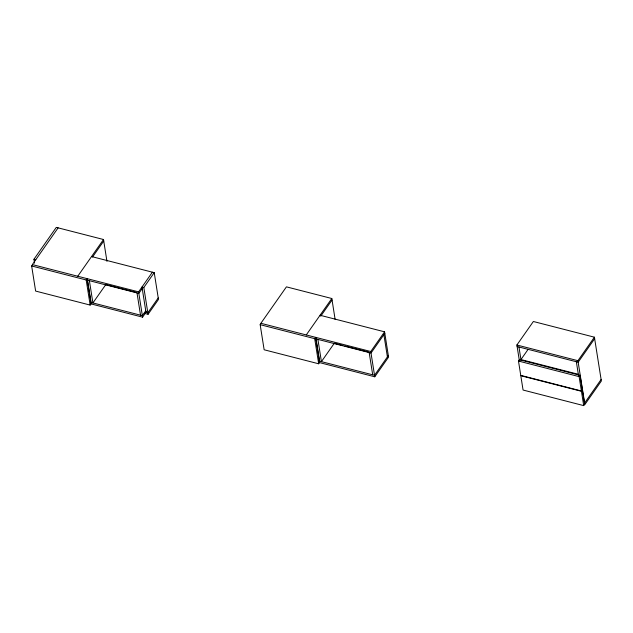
<?xml version="1.0" encoding="UTF-8"?>
<svg xmlns="http://www.w3.org/2000/svg" width="633" height="633" viewBox="0 0 633 633"><rect width="100%" height="100%" fill="white"/><g stroke="black" fill="none" stroke-linecap="round" stroke-linejoin="round"><path stroke-width="0.95" d="M34.554 263.154L33.945 259.269L56.297 227.382L103.503 239.511L106.961 261.342M58.125 227.856L32.37 264.586L138.595 291.868L142.599 317.157L90.313 303.721M90.163 305.082L86.183 279.968L87.109 278.647L91.089 303.761L90.163 305.082L35.63 291.077L31.65 265.963L32.576 264.641M77.748 276.241L103.503 239.511M92.545 256.998L103.741 241.031M138.595 291.868L152.395 272.182M142.749 287.801L138.833 293.388L87.496 280.205L91.081 302.463M144.245 313.311L148.067 314.292L143.826 287.493L154.23 272.657L91.556 256.555M145.717 310.843L142.354 315.638L91.017 302.447M142.599 317.157L146.46 311.642M158.234 297.937L147.829 312.773L145.914 312.283M148.067 314.292L158.472 299.456L154.23 272.657M318.676 363.785L314.696 338.671L315.622 337.349L319.602 362.464L318.676 363.785L264.143 349.772L260.163 324.666L261.089 323.336M306.261 334.944L331.811 298.507L286.433 286.852L260.883 323.289L370.764 351.513L374.776 376.793L318.803 362.416M320.694 316.215L332.048 300.018M334.295 343.268L321.422 361.633L317.901 339.391M370.764 351.513L384.571 331.827L320.069 315.258M384.809 333.346L371.009 353.032L315.986 338.9M388.338 355.588L374.53 375.282L318.565 360.905M374.776 376.793L388.575 357.107L384.571 331.827M519.432 361.095L516.884 345.009L533.366 321.501L594.411 337.183L601.35 381.003L584.868 404.519L577.929 360.691L594.411 337.183M518.482 361.047L519.408 359.726L580.05 375.306L582.313 389.635L581.387 390.957L520.753 375.377L518.482 361.047L579.116 376.627L581.387 390.957M528.088 349.376L520.943 359.56L578.325 374.301M594.648 338.702L578.166 362.211L517.121 346.528M579.116 376.627L580.05 375.306M581.442 391.289L582.368 389.968L584.639 404.297L583.713 405.618L523.072 390.039L520.801 375.717L581.442 391.289L583.713 405.618M584.631 402.999L601.113 379.491M516.884 345.009L577.929 360.691M33.945 259.269L35.772 259.736M143.826 287.493L141.99 287.026L145.994 312.306M136.269 292.399L105.814 284.573L92.909 302.938L89.388 280.688M334.422 343.3L342.936 345.491M344.827 345.974L368.485 352.051M31.65 265.963L86.183 279.968M260.163 324.666L314.696 338.671M576.339 361.744L578.491 375.337M518.957 347.003L521.109 360.596M383.883 334.667L387.412 356.909M369.174 352.557L372.702 374.807M331.811 298.507L335.118 319.364M316.065 338.916L319.594 361.166M137.005 292.921L140.526 315.171"/></g></svg>
